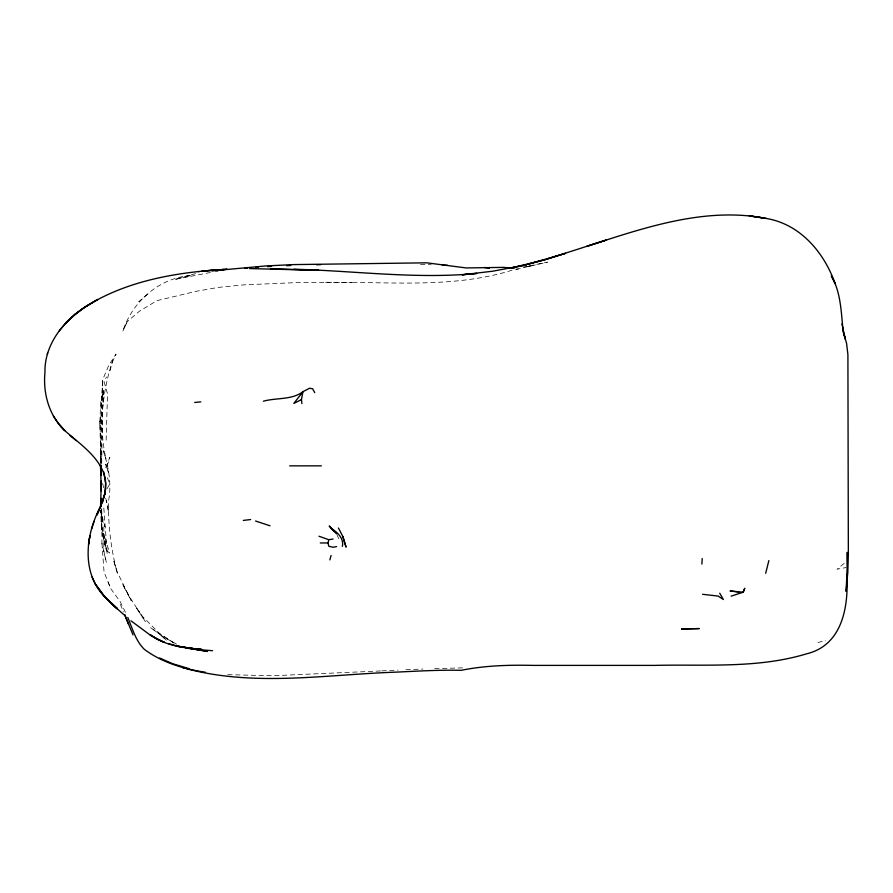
<?xml version="1.0" encoding="UTF-8"?>
<svg xmlns="http://www.w3.org/2000/svg" width="893" height="893" viewBox="0 0 893 893"><rect width="100%" height="100%" fill="white"/><g stroke="black" fill="none" stroke-linecap="round" stroke-linejoin="round"><path stroke-width="0.67" stroke-dasharray="4.46 3.35" d="M100.462 465.387L100.474 453.711L100.887 463.121M103.834 526.903L103.811 550.903L106.367 562.501L101.936 543.29L101.713 508.508C100.931 522.695 102.528 536.76 106.423 550.3L109.66 553.046L103.644 533.701L106.423 550.3L103.287 538.468L101.054 524.336L101.199 510.684M101.556 462.753L101.646 406.293L102.762 379.503L108.968 364.857L116.079 353.996L111.547 363.964L112.719 360.549C102.204 392.083 98.61 426.274 105.988 458.935L103.164 450.719C108.578 466.358 111.737 483.794 108.656 500.303C107.964 524.894 110.955 549.318 117.296 573.072L113.456 559.766L117.173 571.877L131.304 600.877L122.531 584.111L128.748 595.519L145.325 621.573L135.825 607.006L142.791 616.75L166.511 640.426L157.994 632.903L173.901 642.993M101.702 464.047L102.762 379.503L100.92 409.429L103.231 390.743L103.945 395.833L103.22 405.924M106.155 440.182L107.495 393.757L104.079 381.813L106.501 376.98M109.951 370.941L112.719 360.549M107.138 466.079L109.839 457.372L105.162 468.925M325.577 282.277L352.054 282.378L299.088 282.512L244.146 284.834L218.316 287.401L196.304 291.285L156.844 300.684L139.364 311.266L127.342 321.469L122.665 331.537C132.398 301.321 159.456 277.611 191.749 275.357L175.419 279.33L198.994 272.678M124.786 327.017L127.342 321.469M106.993 488.717L109.839 483.95L107.138 477.264M147.49 294.377L138.571 301.801M844.242 563.338L836.987 569.243L846.207 567.513M512.046 270.211C459.873 286.486 404.551 282.902 350.67 282.389M817.921 642.514L825.5 640.527M528.31 266.214L530.866 265.589M515.875 269.362L547.532 262.151L532.139 265.277M175.419 279.33L211.362 272.298M523.376 267.007L527.283 266.505M215.28 271.595L217.981 271.282M380.507 670.956L272.421 675.755L226.945 674.661M381.858 670.889L398.01 670.074M405.913 669.728L422.914 669.047M515.786 269.217L518.42 269.117M434.679 668.645L465.231 667.797M420.48 264.562L431.207 264.752M176.635 644.177L164.189 637.423L150.426 627.623L173.811 642.781M101.936 543.29L104.057 572.011L110.71 588.61L120.198 601.636L126.739 614.964M336.929 534.695L340.2 541.694M100.596 510.562L102.795 521.59L104.939 526.725L100.596 510.562L101.925 527.863M120.365 604.382L123.524 611.995M108.12 582.002L110.71 588.61M105.642 545.802L101.054 524.336L103.834 540.946M102.662 483.347L103.789 488.784M105.754 498.305L108.578 511.912L106.546 500.46M103.644 533.701L107.305 554.106L103.633 505.617M103.767 394.974L103.231 390.743L100.675 401.705L99.826 424.454L101.054 462.831M101.389 509.501L102.795 521.59M100.675 462.842L100.116 421.094L101.512 412.332L99.826 424.454L100.116 421.094L101.155 462.663M531.19 265.991L528.477 266.415L531.19 265.991M108.477 472.308L105.564 464.17L108.433 472.375"/><path stroke-width="1.34" d="M101.233 506.588L101.322 498.394M103.8 472.04L105.631 483.66L104.637 494.476C111.859 464.751 83.172 446.958 64.173 430.091C48.959 415.189 42.931 393.266 44.951 372.426C44.349 344.754 63.291 321.011 85.561 306.645C126.795 280.67 176.301 272.253 224.21 269.44M342.376 546.36C344.173 538.312 337.085 531.927 330.923 528.176L336.873 533.768L329.204 525.999L333.491 530.822M701.898 564.063L702.199 558.527M101.355 480.646L100.552 506.51M301.901 403.603L301.443 399.595L302.917 391.703L309.536 388.254L312.628 388.745L314.727 392.63M336.594 546.572L333.122 547.253L328.836 546.304L327.999 542.955L328.791 539.718L333.067 539.026M104.682 494.153L102.405 502.19C110.397 475.389 98.509 515.071 96.645 515.149L99.67 508.273C85.382 535.577 81.408 573.596 105.05 597.149L95.328 584.055L104.749 596.97L117.106 608.434L104.604 596.569L110.654 602.887M765.692 573.273L768.873 560.581M329.874 559.9L331.069 555.479M94.145 521.233L91.655 528.823M47.229 354.253L47.675 353.014M99.57 508.485L102.528 501.911M59.284 330.823L66.573 322.161L66.082 322.741L75.213 314.224L66.082 322.741M301.443 399.595L293.819 403.446L302.917 391.703C291.911 400.153 276.216 397.575 263.379 401.214M731.133 596.133L743.188 592.226L744.706 588.409L743.188 592.226L730.005 590.943L738.678 592.07M212.054 271.026L214.666 270.691M243.32 520.418L250.62 519.547M220.091 270.099L266.125 265.924L293.596 264.596L426.687 262.821L466.235 267.945L503.418 267.375L514.279 268.201M194.73 402.464L200.78 401.883M244.95 268.313L247.595 268.101M255.554 267.487L258.2 267.275M267.52 266.594L271.617 266.393M286.631 265.69L290.727 265.489M316.58 264.763L320.654 264.663M289.667 465.856L321.324 465.845M320.286 542.955L327.999 542.955M249.605 268.57L318.656 270.333L270.467 268.67M442.303 265.154L447.851 265.355M293.909 269.228C354.811 270.769 415.803 279.33 476.717 273.459L462.217 274.787L492.813 271.193L526.513 264.83L509.814 268.291L545.578 259.562L527.93 264.283L565.526 253.344L547.041 259.082L606.481 239.994L586.902 246.301C644.366 227.737 705.291 206.484 766.35 218.461C800.463 224.21 824.25 252.596 835.156 283.784L831.316 275.714C840.972 292.446 841.184 312.561 843.137 331.314L842.545 327.619M212.59 650.696L193.055 649.166L186.961 647.95L207.433 651.421L188.11 648.005M188.657 647.816L198.067 649.568L189.182 647.95M702.59 594.303L718.162 596.077L723.386 599.516L719.713 593.198M205.457 672.25C183.869 669.069 162.091 662.55 144.398 649.39C135.479 640.683 132.532 628.549 127.777 617.465M198.067 649.568L176.568 645.929L189.294 648.262L201.461 649.289L186.257 647.916L189.294 648.262C175.463 646.543 161.354 643.127 150.024 634.622L157.503 639.343L164.457 642.391L150.884 635.559L130.97 620.814M484.162 267.476L489.442 268.268M763.85 218.071L749.216 215.849L766.35 218.461M182.708 667.64C252.406 687.465 325.298 674.528 396.347 672.128C417.935 671.101 439.546 669.828 461.179 670.319C484.91 665.531 509.055 664.838 533.177 665.397L654.591 665.397C705.325 664.169 757.61 668.745 806.803 653.765C842.456 645.092 848.674 606.492 846.832 575.293L846.117 591.4L847.714 573.005L847.278 552.343L847.077 579.825L848.35 554.441L847.904 354.577L846.575 343.325L843.316 332.14L845.303 339.094L841.954 323.925M183.177 646.856L185.644 647.425M168.342 643.529L179.192 646.699M188.959 668.634L172.862 663.789L159.534 658.007M318.957 536.224L328.791 539.718M255.565 521.021L270.021 525.787M70.034 435.538L76.307 440.684M110.52 602.764L123.893 614.719M58.793 423.985L64.742 430.56L58.793 423.985L53.424 416.004M128.603 624.374L124.763 614.83M338.436 527.997L342.89 536.615L346.06 547.13L342.778 536.38M92.102 577.146L95.629 584.614M124.573 614.529L132.99 634.834M100.831 465.588L101.378 475.165M101.367 491.317L100.462 465.387M100.998 465.811L101.355 473.87M101.132 465.577L101.355 472.43M101.222 465.432L101.355 470.979M88.708 543.067L88.53 544.373L89.892 535.845L88.708 543.067M84.366 307.482L74.398 314.928L85.561 306.645L84.366 307.482L97.594 299.512L84.366 307.482M226.867 269.273L202.131 271.059L226.867 269.273M699.186 628.572L681.605 628.973L699.186 628.572M116.994 608.602L110.486 602.485L116.961 608.635"/></g></svg>
